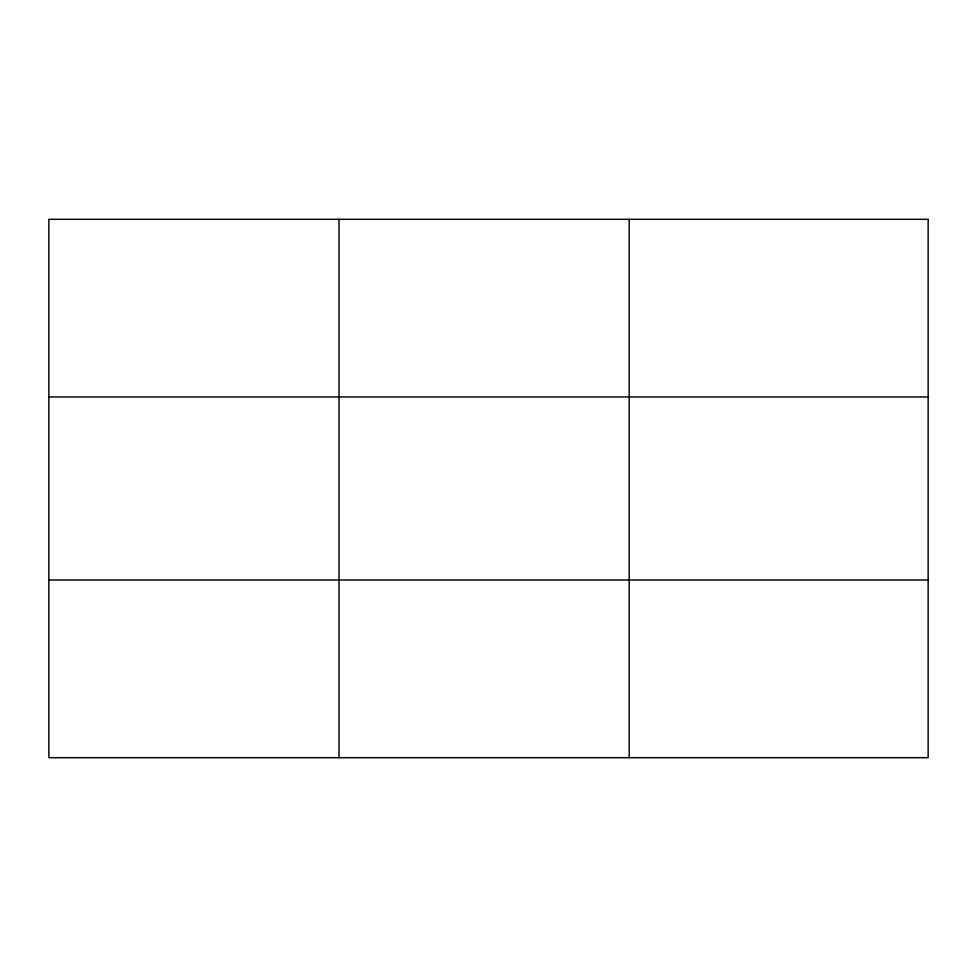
<?xml version="1.0" encoding="UTF-8"?>
<svg xmlns="http://www.w3.org/2000/svg" width="977" height="977" viewBox="0 0 977 977"><rect width="100%" height="100%" fill="white"/><g stroke="black" fill="none" stroke-linecap="round" stroke-linejoin="round"><path stroke-width="1.47" d="M339.019 219.312L339.019 757.688M629.188 219.312L629.188 757.688M48.85 396.98L928.15 396.98M48.85 580.02L928.15 580.02M928.15 219.312L928.15 757.688L48.85 757.688L48.85 219.312L928.15 219.312"/></g></svg>
